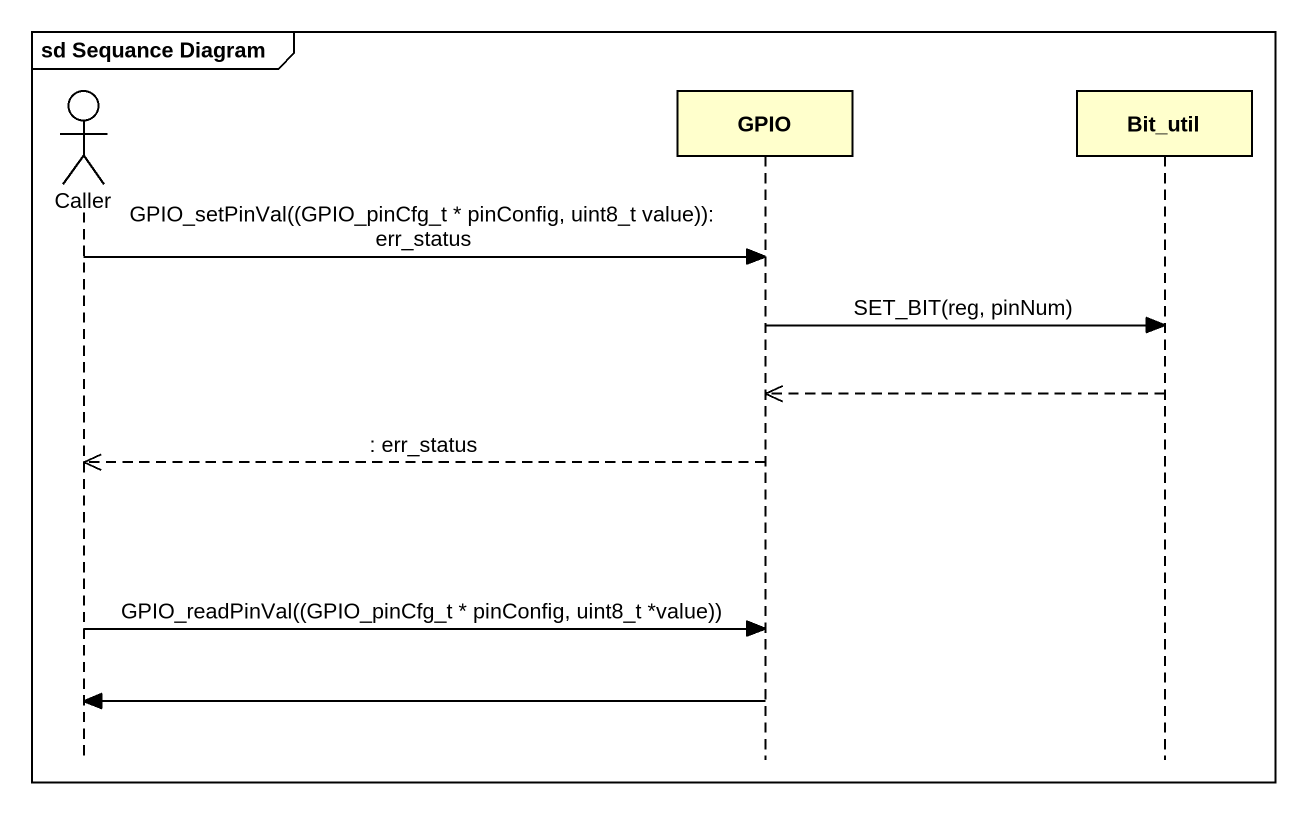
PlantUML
@startuml
mainframe sd Sequance Diagram
hide footbox
actor Caller
participant GPIO
participant Bit_util

Caller -> GPIO : GPIO_setPinVal((GPIO_pinCfg_t * pinConfig, uint8_t value)): err_status
GPIO -> Bit_util : SET_BIT(reg, pinNum)
Bit_util -->> GPIO
GPIO -->> Caller : : err_status
Caller -> GPIO : GPIO_readPinVal((GPIO_pinCfg_t * pinConfig, uint8_t *value))
GPIO -> Caller
@enduml
